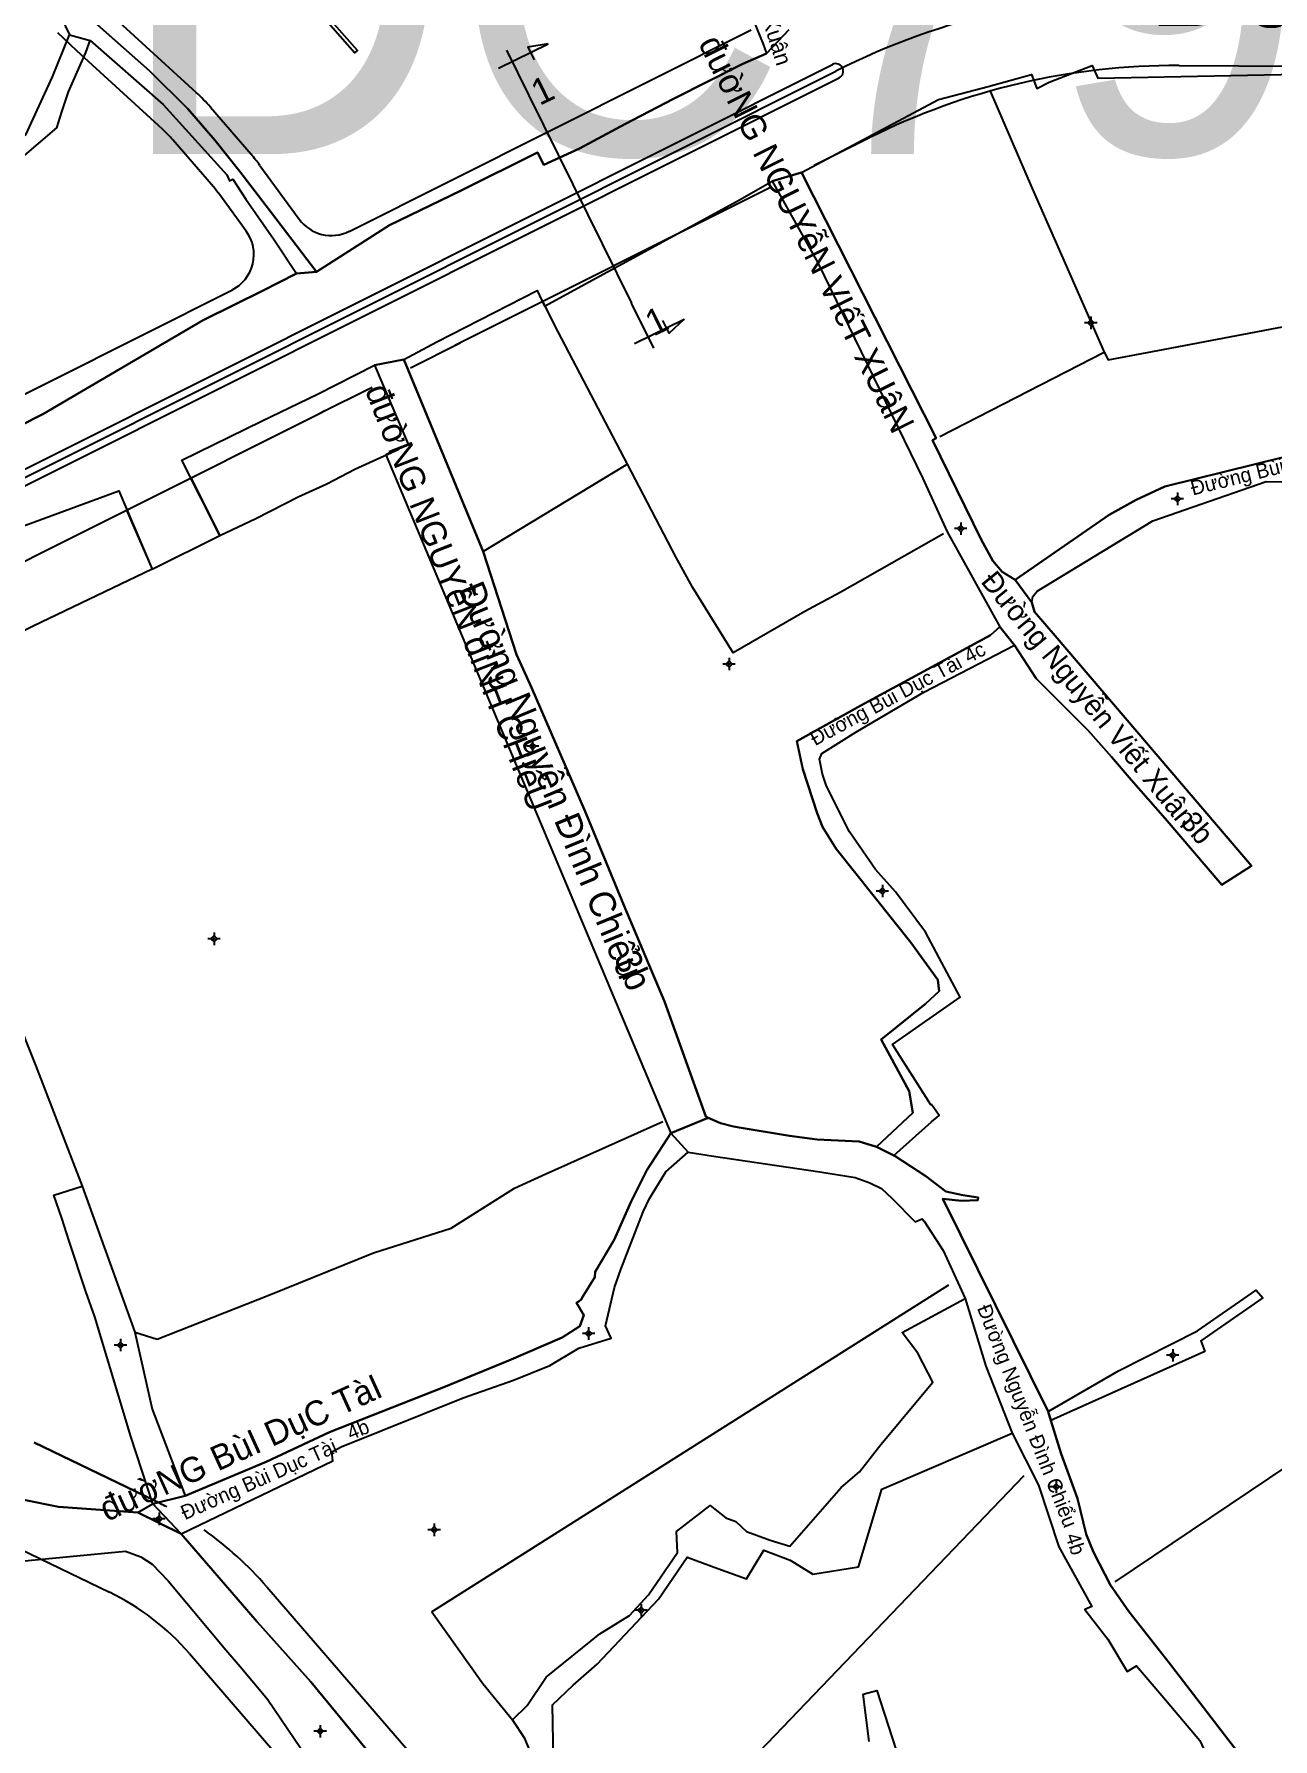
# Model space of a CAD drawing. Extents: x 547408 to 554234, y 1833375 to 1843904.
# Drawn here: x 551156.7 to 551405.4, y 1838549.8 to 1838892.1 of the extents above; entities that cross this region are included whole.
import ezdxf

# ---------------------------------------------------------------- set-up
doc = ezdxf.new("R2010")
doc.units = 0
for name, color, linetype in [('Level 1', 7, 'Continuous'), ('Level 10', 7, 'Continuous'), ('Level 11', 7, 'Continuous'), ('Level 2', 7, 'Continuous'), ('Level 27', 7, 'Continuous'), ('Level 30', 7, 'Continuous'), ('Level 31', 7, 'Continuous'), ('Level 4', 7, 'Continuous'), ('Level 5', 7, 'Continuous'), ('Level 62', 7, 'Continuous')]:
    doc.layers.add(name, color=color, linetype=linetype)

msp = doc.modelspace()

# ---------------------------------------------------------------- linework, layer by layer
at = {"layer": 'Level 1'}
for points in [[(551249.97, 1838885.27), (551259.95, 1838890.19)], [(551259.95, 1838890.19), (551255.84, 1838889.52), (551257.1, 1838886.98)], [(551251.57, 1838888.88), (551256.05, 1838879.8)], [(551129.98, 1838790.62), (551317.69, 1838884.68)], [(551256.05, 1838879.8), (551276.63, 1838838.11)], [(551281.11, 1838829.03), (551276.63, 1838838.11)], [(551277.27, 1838829.95), (551287.25, 1838834.88)], [(551287.25, 1838834.88), (551284.22, 1838832.03), (551282.97, 1838834.57)]]:
    msp.add_lwpolyline(points, dxfattribs=at)
msp.add_arc((551385.78, 1838748.79), 152, 89.6616, 116.6155, dxfattribs=at)
at = {"layer": 'Level 10'}
for p, q in [((551303.73, 1838888.24), (551308.27, 1838892.97)), ((551304.89, 1838862.6), (551310.81, 1838864.32)), ((551209.37, 1838844.03), (551213.44, 1838844.39)), ((551225.04, 1838825.62), (551230.94, 1838826.8)), ((551353.67, 1838782.5), (551357.04, 1838777.95)), ((551350.61, 1838773.1), (551353.53, 1838769.42)), ((551284.53, 1838671.39), (551292.08, 1838674.52)), ((551284.53, 1838671.39), (551288.04, 1838667.59)), ((551325.86, 1838668.65), (551329.31, 1838666.95)), ((551360.31, 1838615.51), (551360.85, 1838613.74)), ((551180.59, 1838596.96), (551187.08, 1838598.6)), ((551177.58, 1838595.25), (551180.59, 1838596.96)), ((551177.58, 1838595.25), (551186.26, 1838590.95)), ((551180.59, 1838596.96), (551186.26, 1838590.95))]:
    msp.add_line(p, q, dxfattribs=at)
for points in [[(551158.88, 1838913.23), (551158.52, 1838908.87), (551159.84, 1838906.17), (551162.64, 1838901.71), (551163.77, 1838899.43), (551169.47, 1838893.98), (551179.9, 1838884.71), (551187.59, 1838877.08), (551193.06, 1838870.78), (551198.01, 1838864.54), (551203.28, 1838857.6), (551213.44, 1838844.39)], [(551292.16, 1838916.21), (551293.83, 1838913.38), (551298.69, 1838901.28), (551301.3, 1838894.54), (551303.09, 1838890.1), (551303.73, 1838888.24)], [(551162.15, 1838895.48), (551163.85, 1838892), (551168.01, 1838890.85), (551182.63, 1838878), (551195.42, 1838863.82), (551195.97, 1838862.65), (551196.63, 1838862.95), (551199.26, 1838858.98), (551204.76, 1838850.97), (551209.37, 1838844.03)], [(551213.44, 1838844.39), (551228.05, 1838853.72), (551242.45, 1838860.68), (551257.8, 1838868.32), (551259.06, 1838865.85), (551266.22, 1838869.11), (551275.48, 1838874.1), (551285.12, 1838879.14), (551299.01, 1838886.11), (551303.73, 1838888.24)], [(551310.81, 1838864.32), (551338.3, 1838879.01), (551348.27, 1838881.58), (551356.96, 1838884.03), (551358.02, 1838881.17), (551360.49, 1838882.43), (551363.76, 1838883.75), (551369.12, 1838885.79), (551370.3, 1838883.25), (551423.68, 1838884.33)], [(551230.94, 1838826.8), (551237.61, 1838830.3), (551257.7, 1838840.63), (551259.21, 1838837.51), (551297.87, 1838858.55), (551304.89, 1838862.6)], [(551304.89, 1838862.6), (551314.05, 1838846.2), (551335.17, 1838802.86), (551340.04, 1838792.17), (551350.61, 1838773.1)], [(551310.81, 1838864.32), (551337.82, 1838810.95), (551337.08, 1838810.57), (551346.83, 1838790.64), (551349.21, 1838786.31), (551351.07, 1838784.1), (551353.67, 1838782.5)], [(551110.35, 1838793.01), (551111.17, 1838793.93), (551117.98, 1838798.03), (551125.17, 1838800.99), (551126.17, 1838799.48), (551130.49, 1838801.92), (551153.98, 1838813.52), (551158.45, 1838815.77), (551190.66, 1838834.67), (551196.99, 1838837.84), (551202.44, 1838840.47), (551209.37, 1838844.03)], [(551077.39, 1838737.99), (551082.88, 1838747), (551094.38, 1838755.53), (551123.35, 1838773.94), (551132.56, 1838779.95), (551139.71, 1838782.74), (551149.79, 1838787.74), (551154.27, 1838790.36), (551153.2, 1838792.8), (551173.73, 1838800.41), (551180.45, 1838784.64), (551194.03, 1838791.45), (551186.41, 1838806.53), (551202.4, 1838814.38), (551213.61, 1838819.81), (551225.04, 1838825.62)], [(551225.04, 1838825.62), (551231.8, 1838809.78), (551227.37, 1838807.61), (551284.53, 1838671.39)], [(551230.94, 1838826.8), (551246.91, 1838788.22), (551253.55, 1838767.52), (551256.58, 1838760.91), (551267.35, 1838736.02), (551275.12, 1838717.2), (551283.29, 1838697.83), (551291.59, 1838674.73), (551292.08, 1838674.52)], [(551353.67, 1838782.5), (551372.57, 1838795.59), (551378, 1838798.59), (551383.74, 1838801.28), (551413.75, 1838808.7), (551421.52, 1838810.98), (551428.84, 1838812.49)], [(551357.04, 1838777.95), (551357.2, 1838779.19), (551358.07, 1838780.23), (551381.35, 1838794.35), (551404.11, 1838802.29), (551407.24, 1838802.21)], [(551357.04, 1838777.95), (551357.59, 1838776.08), (551361.75, 1838771.28), (551401.14, 1838725.09), (551395.18, 1838721.31), (551383.83, 1838734.57), (551376.98, 1838742.39), (551373.02, 1838747), (551368.36, 1838752.26), (551357.87, 1838762.69), (551353.53, 1838769.42)], [(551325.86, 1838668.65), (551333.17, 1838675.46), (551332.4, 1838679.83), (551326.81, 1838690.19), (551335.67, 1838697.36), (551338.42, 1838699.91), (551338.15, 1838702.2), (551332.73, 1838709.71), (551317.77, 1838728.51), (551315.02, 1838732.9), (551313.91, 1838735.67), (551311.07, 1838744.5), (551309.86, 1838750.15), (551322.67, 1838757.32), (551348.76, 1838771.39), (551350.61, 1838773.1)], [(551329.31, 1838666.95), (551336.89, 1838673.66), (551338.45, 1838674.94), (551336.89, 1838677.15), (551336.78, 1838677.07), (551329.05, 1838689.21), (551342.63, 1838698.74), (551335.66, 1838711.8), (551329.68, 1838719.87), (551325.66, 1838724.38), (551320.41, 1838731.92), (551315.83, 1838741.08), (551315.02, 1838743.49), (551314.41, 1838746.53), (551314.87, 1838747.67), (551321.68, 1838751.94), (551335.33, 1838759.97), (551353.53, 1838769.42)], [(551061.06, 1838728.11), (551066.05, 1838720.89), (551078.12, 1838701.22), (551091.42, 1838680.34), (551090.72, 1838680.03), (551115.75, 1838644.65), (551125.12, 1838631.59), (551136.05, 1838616.2), (551139.27, 1838610.99), (551145.23, 1838604.49), (551154.31, 1838597.85), (551161.65, 1838596.34), (551177.58, 1838595.25)], [(551292.08, 1838674.52), (551294.56, 1838673.45), (551297.15, 1838672.78), (551298.27, 1838672.57), (551308.37, 1838670.87), (551313.92, 1838670.14), (551322.38, 1838669.72), (551325.86, 1838668.65)], [(551187.08, 1838598.6), (551203.32, 1838605.43), (551216, 1838611.36), (551238.96, 1838620.42), (551252.01, 1838625.73), (551262.73, 1838630.4), (551266.28, 1838632.66), (551267.06, 1838634.86), (551265.64, 1838637.31), (551266.13, 1838637.65), (551266.56, 1838638.02), (551266.87, 1838638.6), (551269.33, 1838642.5), (551269.37, 1838643.55), (551273.21, 1838649.99), (551276.62, 1838657.7), (551279.77, 1838663.95), (551284.53, 1838671.39)], [(551186.26, 1838590.95), (551216.7, 1838605.58), (551216.49, 1838607.4), (551218.4, 1838608.39), (551242.84, 1838618.28), (551252.98, 1838621.81), (551260.29, 1838624.77), (551266.09, 1838628.24), (551272.55, 1838630.27), (551271.44, 1838632.74), (551273.22, 1838640.44), (551274.51, 1838644.06), (551278.99, 1838655.64), (551280.28, 1838658.28), (551283.53, 1838663.63), (551288.04, 1838667.59)], [(551288.04, 1838667.59), (551293.13, 1838666.79), (551314.44, 1838663.64), (551321.55, 1838662.5), (551324.5, 1838661.41), (551326.83, 1838660.32), (551328.97, 1838658.32), (551333.64, 1838653.62), (551334.99, 1838654.2), (551335.45, 1838653.72), (551339.2, 1838647.86), (551343.64, 1838638.23)], [(551329.31, 1838666.95), (551329.57, 1838666.82), (551335.76, 1838662.76), (551339.74, 1838659.67), (551343.18, 1838658.95), (551346.25, 1838658.47), (551346.2, 1838657.93), (551342.91, 1838657.82), (551339.19, 1838658.25), (551360.31, 1838615.51)], [(551180.59, 1838596.96), (551176.17, 1838610.52), (551168.9, 1838634.51), (551167.11, 1838639.62), (551163.78, 1838649.69), (551162.29, 1838654.37), (551160.68, 1838658.97), (551166.36, 1838660.74), (551176.93, 1838631.44), (551180.43, 1838616), (551187.08, 1838598.6)], [(551360.31, 1838615.51), (551374.43, 1838623.7), (551390.3, 1838631.69), (551402.06, 1838639.85), (551403.41, 1838638.36), (551390.99, 1838629.73), (551391.76, 1838627.55), (551360.85, 1838613.74)], [(551258.5, 1838542.1), (551255.25, 1838549.87), (551252.8, 1838553.62), (551255.72, 1838556.51), (551259.54, 1838562.14), (551270.32, 1838570.9), (551276.23, 1838574.56), (551280.09, 1838578.73), (551285.89, 1838587.2), (551285.7, 1838591.42), (551292.46, 1838596.64), (551295.58, 1838594.17), (551297.58, 1838593.44), (551299.74, 1838591.44), (551304.49, 1838589.7), (551308.43, 1838588.48), (551318.78, 1838600.26), (551322.43, 1838603.37), (551326.71, 1838608.87), (551337.13, 1838621.44), (551334.13, 1838627.25), (551330.98, 1838631.35), (551343.64, 1838638.23)], [(551343.64, 1838638.23), (551347.79, 1838624.6), (551353.09, 1838611.14)], [(551360.85, 1838613.74), (551362.9, 1838607.01), (551366.2, 1838598.07), (551367.93, 1838590.89), (551369.4, 1838587.25), (551372.85, 1838580.65), (551376.49, 1838575.38), (551384.59, 1838565.02), (551400.61, 1838544.2), (551410.66, 1838533.12)], [(551250.53, 1838512.97), (551270.68, 1838529.47), (551260.97, 1838545.55), (551260.83, 1838556.58), (551264.93, 1838560.58), (551269.74, 1838564.79), (551282.05, 1838577.82), (551287.85, 1838586.29), (551293.97, 1838583.99), (551299.72, 1838581.94), (551303.21, 1838587.7), (551308.49, 1838585.67), (551313.09, 1838582.83), (551322.25, 1838584.32), (551326.94, 1838599.89), (551353.09, 1838611.14)], [(551353.09, 1838611.14), (551358.37, 1838600.72), (551362.45, 1838588.37), (551369.06, 1838576.35), (551367.68, 1838575.78), (551372.26, 1838569.83), (551376.18, 1838563.32), (551378.02, 1838564.44), (551383.14, 1838558.5), (551390.79, 1838549.48)], [(551149.13, 1838591.69), (551152.69, 1838585.35), (551175.09, 1838587.44), (551178.14, 1838586.34), (551180.45, 1838584.87), (551183.66, 1838581.5), (551195.24, 1838567.64), (551198.07, 1838564.32), (551203.55, 1838557.76), (551210.31, 1838547.8), (551214.32, 1838542.23), (551214.84, 1838542.74), (551219.86, 1838536.4), (551221.72, 1838537.79), (551231.3, 1838526.54), (551239.79, 1838516.4), (551243.02, 1838511.58)], [(551186.26, 1838590.95), (551201.52, 1838573.3), (551212.25, 1838561.2), (551225.57, 1838545), (551229.96, 1838540.01), (551238.26, 1838530.96), (551248.64, 1838515.93)], [(551324.36, 1838549.24), (551323.19, 1838558.73), (551325.89, 1838559.47), (551330.51, 1838545.21)]]:
    msp.add_lwpolyline(points, dxfattribs=at)
at = {"layer": 'Level 11'}
for p, q in [((551368.88, 1838834.77), (551368.25, 1838834.14)), ((551368.88, 1838835.39), (551368.88, 1838834.77)), ((551369.51, 1838834.14), (551368.88, 1838834.77)), ((551368.25, 1838834.14), (551367.63, 1838834.14)), ((551368.25, 1838834.14), (551368.88, 1838833.51)), ((551368.88, 1838833.51), (551369.51, 1838834.14)), ((551368.88, 1838833.51), (551368.88, 1838832.89)), ((551370.13, 1838834.14), (551369.51, 1838834.14)), ((551385.63, 1838798.79), (551385, 1838798.79)), ((551386.25, 1838799.41), (551385.63, 1838798.79)), ((551385.63, 1838798.79), (551386.25, 1838798.17)), ((551386.25, 1838800.04), (551386.25, 1838799.41)), ((551386.87, 1838798.79), (551386.25, 1838799.41)), ((551386.25, 1838798.17), (551386.87, 1838798.79)), ((551386.25, 1838798.17), (551386.25, 1838797.54)), ((551387.5, 1838798.79), (551386.87, 1838798.79)), ((551342.76, 1838793.45), (551342.13, 1838792.82)), ((551342.76, 1838794.07), (551342.76, 1838793.45)), ((551343.39, 1838792.82), (551342.76, 1838793.45)), ((551342.13, 1838792.82), (551341.51, 1838792.82)), ((551342.13, 1838792.82), (551342.76, 1838792.19)), ((551342.76, 1838792.19), (551343.39, 1838792.82)), ((551342.76, 1838792.19), (551342.76, 1838791.57)), ((551344.01, 1838792.82), (551343.39, 1838792.82)), ((551296.24, 1838766.25), (551295.61, 1838765.62)), ((551296.24, 1838766.87), (551296.24, 1838766.25)), ((551296.87, 1838765.62), (551296.24, 1838766.25)), ((551295.61, 1838765.62), (551294.99, 1838765.62)), ((551295.61, 1838765.62), (551296.24, 1838764.99)), ((551296.24, 1838764.99), (551296.87, 1838765.62)), ((551296.24, 1838764.99), (551296.24, 1838764.37)), ((551297.49, 1838765.62), (551296.87, 1838765.62)), ((551256.19, 1838749.1), (551255.56, 1838749.1)), ((551256.81, 1838749.73), (551256.19, 1838749.1)), ((551256.19, 1838749.1), (551256.81, 1838748.47)), ((551256.81, 1838750.35), (551256.81, 1838749.73)), ((551257.44, 1838749.1), (551256.81, 1838749.73)), ((551256.81, 1838748.47), (551257.44, 1838749.1)), ((551258.06, 1838749.1), (551257.44, 1838749.1)), ((551256.81, 1838748.47), (551256.81, 1838747.85)), ((551326.41, 1838720.03), (551325.78, 1838720.03)), ((551327.03, 1838720.65), (551326.41, 1838720.03)), ((551326.41, 1838720.03), (551327.03, 1838719.41)), ((551327.03, 1838721.28), (551327.03, 1838720.65)), ((551327.65, 1838720.03), (551327.03, 1838720.65)), ((551327.03, 1838719.41), (551327.65, 1838720.03)), ((551327.03, 1838719.41), (551327.03, 1838718.78)), ((551328.28, 1838720.03), (551327.65, 1838720.03)), ((551192.86, 1838711.07), (551192.23, 1838710.44)), ((551192.86, 1838711.69), (551192.86, 1838711.07)), ((551193.49, 1838710.44), (551192.86, 1838711.07)), ((551192.23, 1838710.44), (551191.61, 1838710.44)), ((551192.23, 1838710.44), (551192.86, 1838709.81)), ((551192.86, 1838709.81), (551193.49, 1838710.44)), ((551192.86, 1838709.81), (551192.86, 1838709.19)), ((551194.11, 1838710.44), (551193.49, 1838710.44)), ((551268.04, 1838632.42), (551268.04, 1838631.79)), ((551174.07, 1838629.47), (551173.44, 1838628.85)), ((551174.07, 1838630.1), (551174.07, 1838629.47)), ((551174.69, 1838628.85), (551174.07, 1838629.47)), ((551267.41, 1838631.17), (551266.79, 1838631.17)), ((551268.04, 1838631.79), (551267.41, 1838631.17)), ((551267.41, 1838631.17), (551268.04, 1838630.55)), ((551268.67, 1838631.17), (551268.04, 1838631.79)), ((551268.04, 1838630.55), (551268.67, 1838631.17)), ((551268.04, 1838630.55), (551268.04, 1838629.92)), ((551269.29, 1838631.17), (551268.67, 1838631.17)), ((551173.44, 1838628.85), (551172.82, 1838628.85)), ((551173.44, 1838628.85), (551174.07, 1838628.23)), ((551174.07, 1838628.23), (551174.69, 1838628.85)), ((551174.07, 1838628.23), (551174.07, 1838627.6)), ((551175.32, 1838628.85), (551174.69, 1838628.85)), ((551384.69, 1838626.8), (551384.07, 1838626.8)), ((551385.32, 1838627.43), (551384.69, 1838626.8)), ((551384.69, 1838626.8), (551385.32, 1838626.17)), ((551385.32, 1838628.05), (551385.32, 1838627.43)), ((551385.94, 1838626.8), (551385.32, 1838627.43)), ((551385.32, 1838626.17), (551385.94, 1838626.8)), ((551385.32, 1838626.17), (551385.32, 1838625.55)), ((551386.57, 1838626.8), (551385.94, 1838626.8)), ((551361.91, 1838601.64), (551361.91, 1838601.01)), ((551361.29, 1838600.39), (551360.66, 1838600.39)), ((551361.91, 1838601.01), (551361.29, 1838600.39)), ((551361.29, 1838600.39), (551361.91, 1838599.77)), ((551362.53, 1838600.39), (551361.91, 1838601.01)), ((551361.91, 1838599.77), (551362.53, 1838600.39)), ((551361.91, 1838599.77), (551361.91, 1838599.14)), ((551363.16, 1838600.39), (551362.53, 1838600.39)), ((551181.81, 1838595.21), (551181.81, 1838594.59)), ((551181.19, 1838593.96), (551180.56, 1838593.96)), ((551181.81, 1838594.59), (551181.19, 1838593.96)), ((551181.19, 1838593.96), (551181.81, 1838593.33)), ((551182.44, 1838593.96), (551181.81, 1838594.59)), ((551181.81, 1838593.33), (551182.44, 1838593.96)), ((551181.81, 1838593.33), (551181.81, 1838592.71)), ((551183.06, 1838593.96), (551182.44, 1838593.96)), ((551236.41, 1838591.76), (551235.79, 1838591.76)), ((551237.04, 1838592.39), (551236.41, 1838591.76)), ((551236.41, 1838591.76), (551237.04, 1838591.13)), ((551237.04, 1838593.01), (551237.04, 1838592.39)), ((551237.67, 1838591.76), (551237.04, 1838592.39)), ((551237.04, 1838591.13), (551237.67, 1838591.76)), ((551238.29, 1838591.76), (551237.67, 1838591.76)), ((551237.04, 1838591.13), (551237.04, 1838590.51)), ((551277.94, 1838575.6), (551277.32, 1838575.6)), ((551278.57, 1838576.23), (551277.94, 1838575.6)), ((551277.94, 1838575.6), (551278.57, 1838574.97)), ((551278.57, 1838576.85), (551278.57, 1838576.23)), ((551279.19, 1838575.6), (551278.57, 1838576.23)), ((551278.57, 1838574.97), (551279.19, 1838575.6)), ((551278.57, 1838574.97), (551278.57, 1838574.35)), ((551279.82, 1838575.6), (551279.19, 1838575.6)), ((551213.53, 1838551.31), (551212.91, 1838551.31)), ((551214.16, 1838551.93), (551213.53, 1838551.31)), ((551213.53, 1838551.31), (551214.16, 1838550.69)), ((551214.16, 1838552.56), (551214.16, 1838551.93)), ((551214.79, 1838551.31), (551214.16, 1838551.93)), ((551214.16, 1838550.69), (551214.79, 1838551.31)), ((551214.16, 1838550.69), (551214.16, 1838550.06)), ((551215.41, 1838551.31), (551214.79, 1838551.31))]:
    msp.add_line(p, q, dxfattribs=at)
for centre in [(551368.88, 1838834.14), (551386.25, 1838798.79), (551342.76, 1838792.82), (551296.24, 1838765.62), (551256.81, 1838749.1), (551327.03, 1838720.03), (551192.86, 1838710.44), (551174.07, 1838628.85), (551268.04, 1838631.17), (551385.32, 1838626.8), (551361.91, 1838600.39), (551181.81, 1838593.96), (551237.04, 1838591.76), (551278.57, 1838575.6), (551214.16, 1838551.31)]:
    msp.add_circle(centre, 0.15, dxfattribs=at)
at = {"layer": 'Level 2'}
for p, q in [((551303.73, 1838888.24), (551308.27, 1838892.97)), ((551187.59, 1838877.08), (551179.9, 1838884.71)), ((551203.28, 1838857.6), (551198.01, 1838864.54)), ((551310.81, 1838864.32), (551304.89, 1838862.6)), ((551337.82, 1838810.95), (551310.81, 1838864.32)), ((551213.44, 1838844.39), (551203.28, 1838857.6)), ((551209.43, 1838844.04), (551213.44, 1838844.39)), ((551230.94, 1838826.8), (551225.04, 1838825.62)), ((551246.91, 1838788.22), (551230.94, 1838826.8)), ((551227.37, 1838807.61), (551284.53, 1838671.39)), ((551381.35, 1838794.35), (551404.11, 1838802.29)), ((551404.11, 1838802.29), (551407.24, 1838802.21)), ((551349.21, 1838786.31), (551346.83, 1838790.64)), ((551351.07, 1838784.1), (551349.21, 1838786.31)), ((551353.67, 1838782.5), (551351.07, 1838784.1)), ((551357.04, 1838777.95), (551353.67, 1838782.5)), ((551335.33, 1838759.97), (551353.53, 1838769.42)), ((551267.35, 1838736.02), (551256.58, 1838760.91)), ((551368.36, 1838752.26), (551373.02, 1838747)), ((551315.02, 1838743.49), (551314.41, 1838746.53)), ((551313.91, 1838735.67), (551315.02, 1838732.9)), ((551315.02, 1838732.9), (551317.77, 1838728.51)), ((551383.83, 1838734.57), (551395.18, 1838721.31)), ((551317.77, 1838728.51), (551332.73, 1838709.71)), ((551335.66, 1838711.8), (551329.68, 1838719.87)), ((551332.73, 1838709.71), (551338.15, 1838702.2)), ((551335.67, 1838697.36), (551326.81, 1838690.19)), ((551326.81, 1838690.19), (551332.4, 1838679.83)), ((551325.86, 1838668.65), (551329.31, 1838666.95)), ((551152.69, 1838585.35), (551175.09, 1838587.44)), ((551180.45, 1838584.87), (551183.66, 1838581.5))]:
    msp.add_line(p, q, dxfattribs=at)
for points in [[(551147.53, 1838932.02), (551152.47, 1838920.23), (551153.87, 1838914.23), (551154.3, 1838909.68), (551155.8, 1838906.83), (551158.62, 1838901.07), (551162.15, 1838895.48), (551163.85, 1838892), (551168.01, 1838890.85), (551182.63, 1838878), (551195.42, 1838863.82), (551195.97, 1838862.65), (551196.63, 1838862.95), (551199.26, 1838858.98), (551204.76, 1838850.97), (551209.37, 1838844.03), (551209.43, 1838844.04)], [(551292.16, 1838916.21), (551293.83, 1838913.38), (551298.69, 1838901.28), (551301.3, 1838894.54), (551303.09, 1838890.1), (551303.73, 1838888.24)], [(551179.9, 1838884.71), (551169.47, 1838893.98), (551163.77, 1838899.43)], [(551308.27, 1838892.97), (551303.73, 1838888.24), (551299.01, 1838886.11), (551285.12, 1838879.14), (551275.48, 1838874.1), (551266.22, 1838869.11), (551259.06, 1838865.85), (551257.8, 1838868.32), (551242.45, 1838860.68), (551228.05, 1838853.72), (551213.44, 1838844.39), (551209.43, 1838844.04), (551209.37, 1838844.03), (551202.44, 1838840.47), (551196.99, 1838837.84), (551190.66, 1838834.67), (551158.45, 1838815.77), (551153.98, 1838813.52)], [(551173.73, 1838800.41), (551180.45, 1838784.64), (551194.03, 1838791.45), (551186.41, 1838806.53), (551202.4, 1838814.38), (551213.61, 1838819.81), (551225.04, 1838825.62), (551230.94, 1838826.8), (551237.61, 1838830.3), (551257.7, 1838840.63), (551259.21, 1838837.51), (551297.87, 1838858.55), (551304.89, 1838862.6), (551310.81, 1838864.32), (551338.3, 1838879.01), (551348.27, 1838881.58), (551356.96, 1838884.03), (551358.02, 1838881.17), (551360.49, 1838882.43), (551363.76, 1838883.75), (551369.12, 1838885.79), (551370.3, 1838883.25), (551423.68, 1838884.33)], [(551198.01, 1838864.54), (551193.06, 1838870.78), (551187.59, 1838877.08)], [(551304.89, 1838862.6), (551314.05, 1838846.2), (551335.17, 1838802.86)], [(551225.04, 1838825.62), (551231.8, 1838809.78), (551227.37, 1838807.61)], [(551346.83, 1838790.64), (551337.08, 1838810.57), (551337.82, 1838810.95)], [(551428.84, 1838812.49), (551421.52, 1838810.98), (551413.75, 1838808.7), (551383.74, 1838801.28), (551378, 1838798.59), (551372.57, 1838795.59)], [(551153.2, 1838792.8), (551173.73, 1838800.41)], [(551335.17, 1838802.86), (551340.04, 1838792.17), (551350.61, 1838773.1)], [(551372.57, 1838795.59), (551353.67, 1838782.5), (551357.04, 1838777.95)], [(551357.04, 1838777.95), (551357.2, 1838779.19), (551358.07, 1838780.23), (551381.35, 1838794.35)], [(551256.58, 1838760.91), (551253.55, 1838767.52), (551246.91, 1838788.22)], [(551361.75, 1838771.28), (551357.59, 1838776.08), (551357.04, 1838777.95)], [(551353.53, 1838769.42), (551350.61, 1838773.1), (551348.76, 1838771.39), (551322.67, 1838757.32)], [(551350.61, 1838773.1), (551353.53, 1838769.42), (551357.87, 1838762.69), (551368.36, 1838752.26)], [(551395.18, 1838721.31), (551401.14, 1838725.09), (551361.75, 1838771.28)], [(551321.68, 1838751.94), (551327.71, 1838755.49), (551335.33, 1838759.97)], [(551322.67, 1838757.32), (551309.86, 1838750.15), (551311.07, 1838744.5), (551313.91, 1838735.67)], [(551314.41, 1838746.53), (551314.87, 1838747.67), (551321.68, 1838751.94)], [(551373.02, 1838747), (551376.98, 1838742.39), (551383.83, 1838734.57)], [(551320.41, 1838731.92), (551315.83, 1838741.08), (551315.02, 1838743.49)], [(551284.53, 1838671.39), (551292.08, 1838674.52), (551291.59, 1838674.73), (551283.29, 1838697.83), (551275.12, 1838717.2), (551267.35, 1838736.02)], [(551329.68, 1838719.87), (551325.66, 1838724.38), (551320.41, 1838731.92)], [(551336.78, 1838677.07), (551329.05, 1838689.21), (551329.76, 1838689.71), (551342.63, 1838698.74), (551335.66, 1838711.8)], [(551338.15, 1838702.2), (551338.42, 1838699.91), (551335.67, 1838697.36)], [(551332.4, 1838679.83), (551333.17, 1838675.46), (551325.86, 1838668.65)], [(551329.31, 1838666.95), (551336.89, 1838673.66), (551338.45, 1838674.94), (551336.89, 1838677.15), (551336.78, 1838677.07)], [(551177.58, 1838595.25), (551161.65, 1838596.34), (551154.31, 1838597.85), (551145.23, 1838604.49), (551139.27, 1838610.99), (551136.05, 1838616.2)], [(551212.25, 1838561.2), (551201.52, 1838573.3), (551186.26, 1838590.95), (551177.58, 1838595.25)], [(551175.09, 1838587.44), (551178.14, 1838586.34), (551180.45, 1838584.87)], [(551183.66, 1838581.5), (551195.24, 1838567.64), (551198.07, 1838564.32)], [(551198.07, 1838564.32), (551203.55, 1838557.76), (551210.31, 1838547.8), (551214.32, 1838542.23), (551214.84, 1838542.74), (551219.86, 1838536.4)], [(551248.64, 1838515.93), (551238.26, 1838530.96), (551229.96, 1838540.01), (551225.57, 1838545), (551212.25, 1838561.2)]]:
    msp.add_lwpolyline(points, dxfattribs=at)
at = {"layer": 'Level 27'}
for p, q in [((551313.92, 1838670.14), (551308.37, 1838670.87)), ((551329.31, 1838666.95), (551325.86, 1838668.65)), ((551321.55, 1838662.5), (551324.5, 1838661.41)), ((551328.97, 1838658.32), (551333.64, 1838653.62)), ((551346.2, 1838657.93), (551346.25, 1838658.47)), ((551333.64, 1838653.62), (551334.99, 1838654.2)), ((551273.22, 1838640.44), (551274.51, 1838644.06)), ((551238.96, 1838620.42), (551216, 1838611.36)), ((551218.4, 1838608.39), (551242.84, 1838618.28)), ((551216.49, 1838607.4), (551218.4, 1838608.39)), ((551186.26, 1838590.95), (551216.7, 1838605.58)), ((551216.7, 1838605.58), (551216.49, 1838607.4))]:
    msp.add_line(p, q, dxfattribs=at)
for points in [[(551294.56, 1838673.45), (551292.08, 1838674.52), (551284.53, 1838671.39), (551288.04, 1838667.59)], [(551308.37, 1838670.87), (551298.27, 1838672.57), (551297.15, 1838672.78), (551294.56, 1838673.45)], [(551288.04, 1838667.59), (551284.53, 1838671.39), (551279.77, 1838663.95)], [(551325.86, 1838668.65), (551322.38, 1838669.72), (551313.92, 1838670.14)], [(551274.51, 1838644.06), (551278.99, 1838655.64), (551280.28, 1838658.28), (551283.53, 1838663.63), (551288.04, 1838667.59)], [(551288.04, 1838667.59), (551293.13, 1838666.79), (551314.44, 1838663.64), (551321.55, 1838662.5)], [(551339.74, 1838659.67), (551335.76, 1838662.76), (551329.57, 1838666.82), (551329.31, 1838666.95)], [(551279.77, 1838663.95), (551276.62, 1838657.7), (551273.21, 1838649.99), (551269.37, 1838643.55), (551269.33, 1838642.5)], [(551324.5, 1838661.41), (551326.83, 1838660.32), (551328.97, 1838658.32)], [(551367.93, 1838590.89), (551366.2, 1838598.07), (551362.9, 1838607.01), (551360.85, 1838613.74), (551360.31, 1838615.51), (551339.19, 1838658.25)], [(551339.19, 1838658.25), (551342.91, 1838657.82), (551346.2, 1838657.93)], [(551346.25, 1838658.47), (551343.18, 1838658.95), (551339.74, 1838659.67)], [(551334.99, 1838654.2), (551335.45, 1838653.72), (551339.2, 1838647.86), (551343.64, 1838638.23), (551347.79, 1838624.6), (551353.09, 1838611.14), (551358.37, 1838600.72), (551362.45, 1838588.37), (551369.06, 1838576.35), (551367.68, 1838575.78), (551372.26, 1838569.83), (551376.18, 1838563.32), (551378.02, 1838564.44), (551383.14, 1838558.5), (551390.79, 1838549.48), (551392.29, 1838546.08), (551397.29, 1838540.47), (551408.64, 1838526.27), (551410.66, 1838533.12), (551400.61, 1838544.2)], [(551269.33, 1838642.5), (551266.87, 1838638.6), (551266.56, 1838638.02)], [(551272.55, 1838630.27), (551271.44, 1838632.74), (551273.22, 1838640.44)], [(551266.56, 1838638.02), (551266.13, 1838637.65), (551265.64, 1838637.31), (551267.06, 1838634.86), (551266.28, 1838632.66), (551262.73, 1838630.4)], [(551262.73, 1838630.4), (551252.01, 1838625.73), (551238.96, 1838620.42)], [(551260.29, 1838624.77), (551266.09, 1838628.24), (551272.55, 1838630.27)], [(551242.84, 1838618.28), (551252.98, 1838621.81), (551260.29, 1838624.77)], [(551216, 1838611.36), (551203.32, 1838605.43), (551187.08, 1838598.6), (551180.59, 1838596.96), (551186.26, 1838590.95)], [(551400.61, 1838544.2), (551384.59, 1838565.02), (551376.49, 1838575.38), (551372.85, 1838580.65), (551369.4, 1838587.25), (551367.93, 1838590.89)]]:
    msp.add_lwpolyline(points, dxfattribs=at)
at = {"layer": 'Level 30'}
for points in [[(551168.42, 1838899.63), (551172.15, 1838896.07), (551189.28, 1838880.38)], [(551219.99, 1838852.5), (551300.68, 1838892.94)], [(551165.33, 1838888.76), (551161.52, 1838892.39)], [(551129.31, 1838791.97), (551317.01, 1838886.02)], [(551182.52, 1838873.01), (551165.33, 1838888.76)], [(551386.59, 1838885.79), (551422.53, 1838885.58)], [(551130.65, 1838789.28), (551318.36, 1838883.34)], [(551348.67, 1838880.67), (551357.13, 1838861.09), (551371.54, 1838828.27)], [(551192.14, 1838877.43), (551200.29, 1838867.99)], [(551192.71, 1838861.46), (551184.57, 1838870.9)], [(551324.41, 1838871.27), (551313.36, 1838865.74)], [(551202.07, 1838865.74), (551209.94, 1838854.94)], [(551199.3, 1838852.56), (551193.98, 1838859.85)], [(551304.55, 1838861.32), (551241.17, 1838829.56)], [(551123.26, 1838804.04), (551196.42, 1838840.69)], [(551339.29, 1838791.75), (551318.58, 1838780), (551311.49, 1838776.15), (551297.07, 1838767.87), (551288.89, 1838781.02), (551285.55, 1838787.17), (551275.84, 1838805.75), (551261.92, 1838832.33), (551258.87, 1838838.43)], [(551338.53, 1838811.32), (551371.54, 1838828.27), (551372.37, 1838826.72), (551382.33, 1838828.55), (551411.6, 1838834.13), (551426.32, 1838836.76), (551427.45, 1838839.49)], [(551232.26, 1838825.1), (551242.23, 1838830.09)], [(551241.17, 1838829.56), (551242.23, 1838830.09)], [(551213.95, 1838815.92), (551224.57, 1838821.24)], [(551136.7, 1838777.21), (551214.69, 1838816.29)], [(551213.95, 1838815.92), (551215.11, 1838816.5)], [(551188.18, 1838803.01), (551193.98, 1838791.43), (551201.22, 1838794.83), (551209.71, 1838799.16), (551215.46, 1838801.81), (551221.09, 1838804.77), (551229.96, 1838808.79)], [(551275.84, 1838805.75), (551246.68, 1838788.11)], [(551175.25, 1838796.53), (551180.45, 1838784.64), (551156.51, 1838773.23), (551147.38, 1838768.68), (551148.83, 1838765.78), (551146.34, 1838761.99), (551144.4, 1838761.28), (551147.17, 1838733.92), (551148.09, 1838707.2), (551156.98, 1838685.09), (551166.36, 1838660.74), (551176.93, 1838631.44), (551181.43, 1838630.03), (551203.86, 1838638.87), (551224.87, 1838647.41), (551240.46, 1838652.3), (551253.16, 1838660.39), (551258.7, 1838662.9), (551282.93, 1838673.77)], [(551340.31, 1838640.91), (551236.58, 1838575.32), (551246.79, 1838560.87), (551252.8, 1838553.62)], [(551373.79, 1838581.28), (551439.13, 1838625.32)], [(551156.72, 1838609.27), (551180.75, 1838597.69)], [(551180.75, 1838597.69), (551156.72, 1838609.27)], [(551355.44, 1838602.6), (551275.71, 1838519.45), (551270.4, 1838529.24)], [(551147.82, 1838590.8), (551171.84, 1838579.23)], [(551203.44, 1838580.3), (551246.53, 1838530.34)], [(551187.91, 1838566.91), (551231.01, 1838516.95)]]:
    msp.add_lwpolyline(points, dxfattribs=at)
for centre, radius, start, end in [((551317.69, 1838884.68), 1.5, 296.6155, 116.6155), ((551385.78, 1838748.79), 137, 89.6616, 116.6155), ((551165.64, 1838854.57), 35, 40.7721, 47.5099), ((551165.64, 1838854.57), 25, 40.7721, 47.5099), ((551173.78, 1838845.13), 35, 36.0832, 40.7721), ((551173.78, 1838845.13), 25, 36.0832, 40.7721), ((551216.4, 1838859.66), 8, 216.0832, 296.6155), ((551192.84, 1838847.85), 8, 296.6155, 36.0832), ((551150.24, 1838534.41), 70.25, 61.8592, 64.2644), ((551150.24, 1838534.41), 70.25, 61.8592, 64.2644), ((551150.24, 1838534.41), 70.25, 40.7813, 54.6673), ((551150.24, 1838534.41), 49.75, 40.7813, 64.2644)]:
    msp.add_arc(centre, radius, start, end, dxfattribs=at)
at = {"layer": 'Level 31'}
for points in [[(551169.47, 1838893.98), (551176.53, 1838900.82), (551182.11, 1838904.46), (551184.78, 1838908.41), (551186.17, 1838912.3), (551191.4, 1838911.95), (551195.34, 1838910.9), (551207.37, 1838903.22), (551210.81, 1838900.16), (551221.1, 1838888.37), (551221.67, 1838888.82), (551211.3, 1838900.59), (551208, 1838904.02), (551216.54, 1838917.16), (551223.52, 1838925.81), (551228.16, 1838931.69), (551231.59, 1838929.91), (551236.7, 1838927.69)], [(551108.99, 1838826.15), (551109.16, 1838826.21), (551118.34, 1838831.38), (551135.62, 1838850.01), (551135.37, 1838854.05), (551140.96, 1838860.77), (551155.07, 1838871.9), (551160.39, 1838883.53), (551163.85, 1838892)], [(551112.32, 1838821.03), (551115.4, 1838823.29), (551120.07, 1838826.85), (551129.72, 1838837.79), (551135.53, 1838841.6), (551138.72, 1838845.69), (551141.24, 1838851.23), (551145.3, 1838858.16), (551153.44, 1838866.62), (551161.27, 1838873.29), (551162.28, 1838876.51), (551163.66, 1838880.53), (551167.14, 1838888.39), (551168.01, 1838890.85)]]:
    msp.add_lwpolyline(points, dxfattribs=at)

# ---------------------------------------------------------------- texts
at = {"layer": 'Level 1'}
for s, height, rotation, p in [('đườNG NGUYễN VIếT XUâN', 5, 296.4488, (551290, 1838890.27)), ('1', 5.21, 26.2723, (551258.2, 1838877.66)), ('1', 5.21, 26.2723, (551281.07, 1838831.33)), ('đườNG NGUYễN đìNH CHIểU', 4.9999, 291.2835, (551223.1, 1838820.66)), ('đườNG BùI DụC TàI', 5, 24.4234, (551171.33, 1838593.33))]:
    msp.add_text(s, height=height, rotation=rotation, dxfattribs=at).set_placement(p)
at = {"layer": 'Level 4'}
for s, height, rotation, p in [('4c', 2.936, 28.1579, (551344.4, 1838765.69)), ('3b', 4.181, 310.678, (551386.65, 1838733.74)), ('3b', 5.247, 293.8867, (551273, 1838706.66)), ('4b', 2.936, 22.1383, (551220.29, 1838609.72)), ('4b', 2.936, 287.9676, (551363.75, 1838590.57))]:
    msp.add_text(s, height=height, rotation=rotation, dxfattribs=at).set_placement(p)
at = {"layer": 'Level 5'}
for s, height, rotation, p in [('Đường Nguyễn Viết Xuân', 3.2447, 287.3742, (551290.95, 1838933.14)), ('Đường Lê Duẩn', 19.3184, 359.5369, (551380.4, 1838893.78)), ('Đường Bùi Dục Tài', 2.9363, 14.0658, (551389.34, 1838799.44)), ('Đường Nguyễn Viết Xuân', 4.181, 309.2526, (551346.61, 1838782.12)), ('Đường Nguyễn Đình Chiểu', 5.2466, 292.4613, (551241.83, 1838780.75)), ('Đường Bùi Dục Tài', 2.9363, 28.1579, (551313.5, 1838749.11)), ('Đường Nguyễn Đình Chiểu', 2.9363, 291.6472, (551345.98, 1838636.3)), ('Đường Bùi Dục Tài', 2.9363, 24.0259, (551186.99, 1838593.68))]:
    msp.add_text(s, height=height, rotation=rotation, dxfattribs=at).set_placement(p)
at = {"layer": 'Level 62'}
msp.add_text('DC79', height=70, dxfattribs=at).set_placement((551172.89, 1838868.02))

doc.saveas('drawing.dxf')
